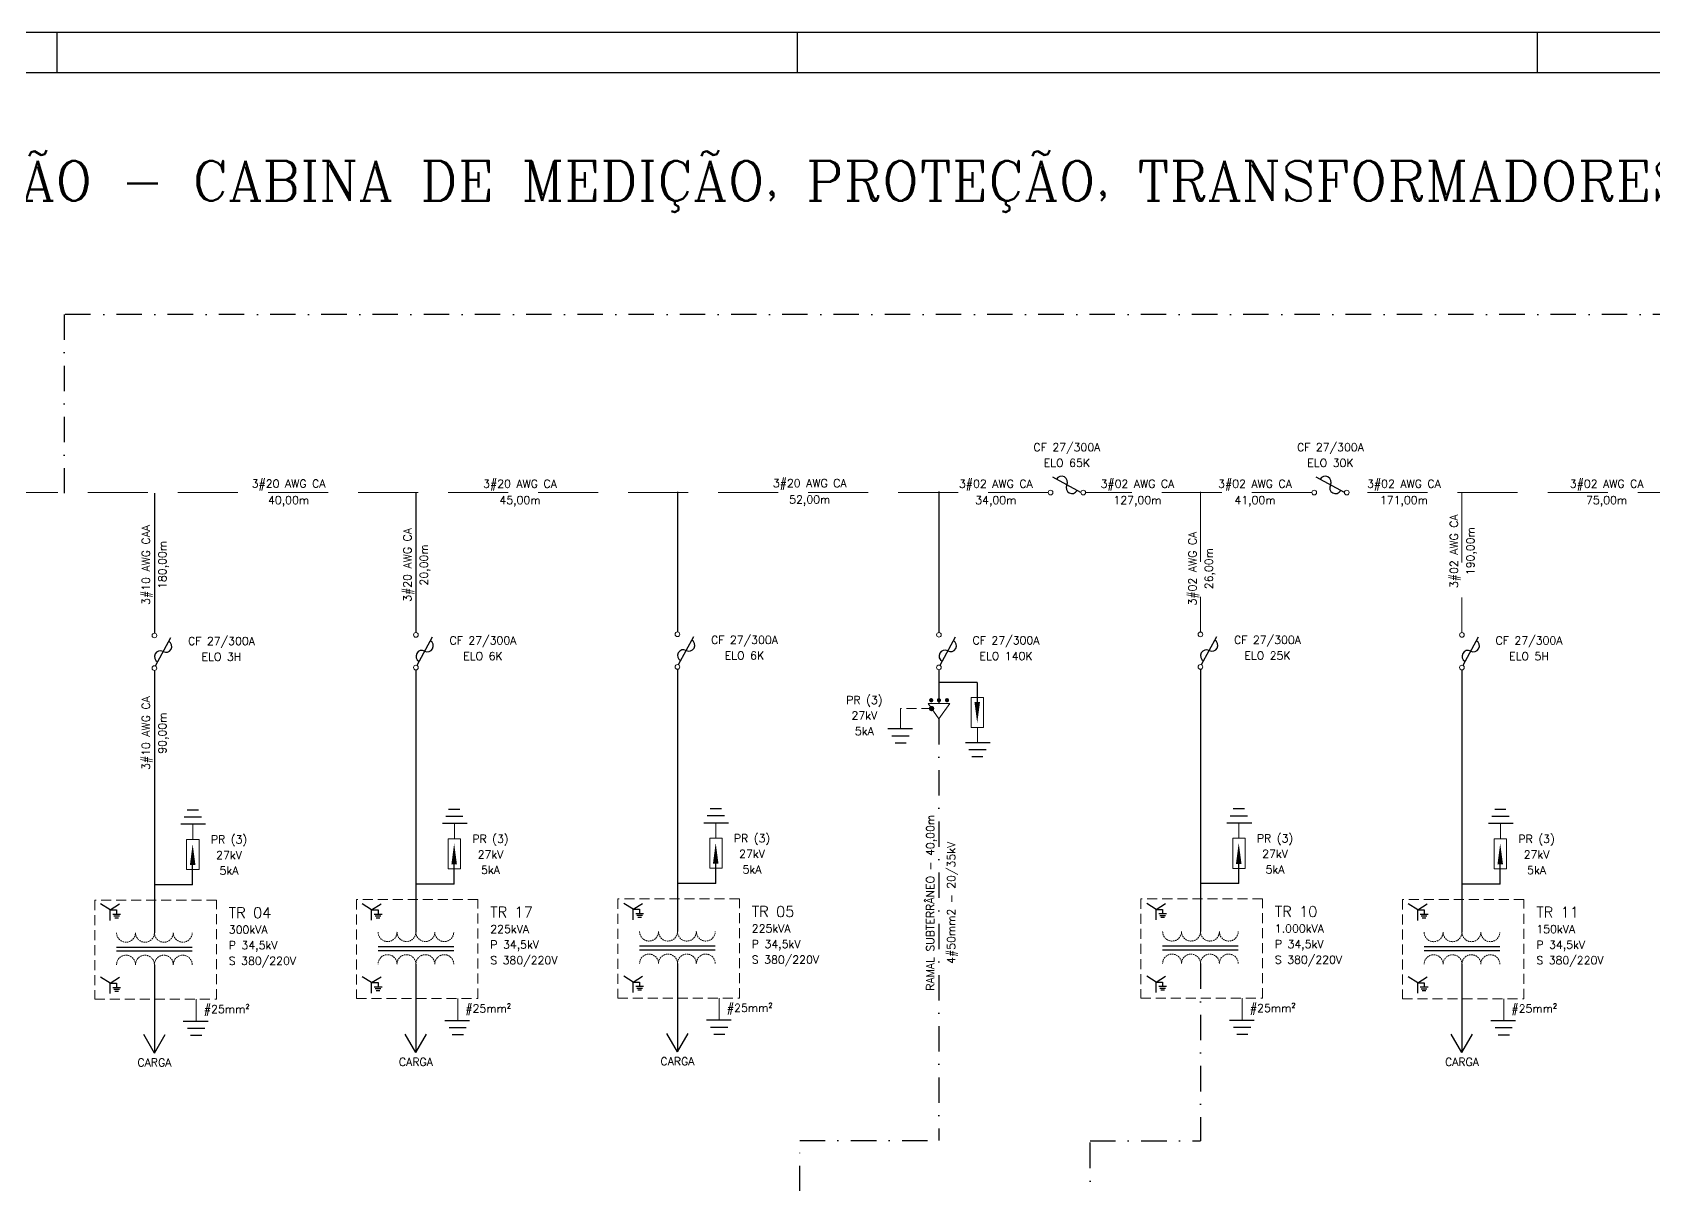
# Model space of a CAD drawing. Header units: millimetres. Extents: x 997 to 4249, y 599 to 1440.
# Drawn here: x 2699.4 to 3104.5, y 1152.1 to 1440.1 of the extents above; entities that cross this region are included whole.
import ezdxf
from ezdxf.enums import TextEntityAlignment as Align

# ---------------------------------------------------------------- set-up
doc = ezdxf.new("R2010")
doc.units = ezdxf.units.MM
doc.linetypes.add('DASHDOT', pattern=[25.4, 12.7, -6.35, 0, -6.35])
doc.linetypes.add('HIDDEN', pattern=[0.375, 0.25, -0.125])
for name, color, linetype in [('AT', 5, 'Continuous'), ('BT', 5, 'Continuous'), ('CARIMBO', 8, 'Continuous')]:
    doc.layers.add(name, color=color, linetype=linetype)
doc.styles.add('ROMANC', font='romanc', dxfattribs={"height": 0.3})
doc.styles.add('ROMANS', font='ROMANS.SHX')

# ---------------------------------------------------------------- blocks, each defined once
blk = doc.blocks.new('SETA')
at = {"layer": 'BT'}
blk.add_lwpolyline([(0, 0, 0, 0.1, 0), (0, 0.378, 0.1, 0.1, 0)], format="xyseb", dxfattribs=at)

msp = doc.modelspace()

# ---------------------------------------------------------------- linework, layer by layer
for p, q in [((2705.54, 1430.09), (2705.54, 1440.09)), ((2890.54, 1430.09), (2890.54, 1440.09)), ((3075.54, 1430.09), (3075.54, 1440.09)), ((2718.79, 1220.77, 624.61), (2720.41, 1220.77, 624.61)), ((2719.44, 1219.74, 624.61), (2721.38, 1219.74, 624.61)), ((2720.41, 1220.77, 624.61), (2720.41, 1219.74, 624.61)), ((2784.15, 1220.79, 21.9), (2785.77, 1220.79, 21.9)), ((2784.79, 1219.75, 21.9), (2786.74, 1219.75, 21.9)), ((2785.77, 1220.79, 21.9), (2785.77, 1219.75, 21.9)), ((2849.5, 1220.94, 22.97), (2851.12, 1220.94, 22.97)), ((2850.15, 1219.9, 22.97), (2852.09, 1219.9, 22.97)), ((2851.12, 1220.94, 22.97), (2851.12, 1219.9, 22.97)), ((2980.21, 1220.92, 547.66), (2981.83, 1220.92, 547.66)), ((2980.86, 1219.88, 547.66), (2982.8, 1219.88, 547.66)), ((2981.83, 1220.92, 547.66), (2981.83, 1219.88, 547.66)), ((3045.56, 1220.77, 624.61), (3047.18, 1220.77, 624.61)), ((3046.21, 1219.74, 624.61), (3048.16, 1219.74, 624.61)), ((3047.18, 1220.77, 624.61), (3047.18, 1219.74, 624.61)), ((2719.69, 1219.27, 624.61), (2721.11, 1219.27, 624.61)), ((2719.95, 1218.8, 624.61), (2720.87, 1218.8, 624.61)), ((2785.05, 1219.29, 21.9), (2786.47, 1219.29, 21.9)), ((2785.31, 1218.81, 21.9), (2786.22, 1218.81, 21.9)), ((2850.4, 1219.43, 22.97), (2851.82, 1219.43, 22.97)), ((2850.66, 1218.96, 22.97), (2851.58, 1218.96, 22.97)), ((2981.11, 1219.42, 547.66), (2982.53, 1219.42, 547.66)), ((2981.37, 1218.95, 547.66), (2982.29, 1218.95, 547.66)), ((3046.46, 1219.27, 624.61), (3047.88, 1219.27, 624.61)), ((3046.72, 1218.8, 624.61), (3047.64, 1218.8, 624.61)), ((2720.41, 1211.49, -605.94), (2739.3, 1211.49, -605.94)), ((2785.77, 1211.64, -604.87), (2804.65, 1211.64, -604.87)), ((2851.12, 1211.79, -603.79), (2870.01, 1211.79, -603.79)), ((2981.83, 1211.77, -79.1), (3000.71, 1211.77, -79.1)), ((3047.19, 1211.63, -2.15), (3066.07, 1211.63, -2.15)), ((2720.41, 1210.51, -605.94), (2739.3, 1210.51, -605.94)), ((2785.77, 1210.66, -604.87), (2804.65, 1210.66, -604.87)), ((2851.12, 1210.81, -603.79), (2870.01, 1210.81, -603.79)), ((2981.83, 1210.8, -79.1), (3000.71, 1210.8, -79.1)), ((3047.19, 1210.65, -2.15), (3066.07, 1210.65, -2.15)), ((2718.79, 1202.46, 20.82), (2720.41, 1202.46, 20.82)), ((2719.44, 1201.42, 20.82), (2721.38, 1201.42, 20.82)), ((2719.69, 1200.96, 20.82), (2721.11, 1200.96, 20.82)), ((2719.95, 1200.48, 20.82), (2720.87, 1200.48, 20.82)), ((2720.41, 1202.46, 20.82), (2720.41, 1201.42, 20.82)), ((2784.15, 1202.61, 21.9), (2785.77, 1202.61, 21.9)), ((2784.79, 1201.57, 21.9), (2786.74, 1201.57, 21.9)), ((2785.05, 1201.1, 21.9), (2786.47, 1201.1, 21.9)), ((2785.31, 1200.63, 21.9), (2786.22, 1200.63, 21.9)), ((2785.77, 1202.61, 21.9), (2785.77, 1201.57, 21.9)), ((2849.5, 1202.75, 22.97), (2851.12, 1202.75, 22.97)), ((2850.15, 1201.72, 22.97), (2852.09, 1201.72, 22.97)), ((2850.4, 1201.25, 22.97), (2851.82, 1201.25, 22.97)), ((2850.66, 1200.78, 22.97), (2851.58, 1200.78, 22.97)), ((2851.12, 1202.75, 22.97), (2851.12, 1201.72, 22.97)), ((2980.21, 1202.74, 547.66), (2981.83, 1202.74, 547.66)), ((2980.86, 1201.7, 547.66), (2982.8, 1201.7, 547.66)), ((2981.11, 1201.24, 547.66), (2982.53, 1201.24, 547.66)), ((2981.37, 1200.77, 547.66), (2982.29, 1200.77, 547.66)), ((2981.83, 1202.74, 547.66), (2981.83, 1201.7, 547.66)), ((3045.56, 1202.59, 624.61), (3047.18, 1202.59, 624.61)), ((3046.21, 1201.55, 624.61), (3048.16, 1201.55, 624.61)), ((3046.46, 1201.09, 624.61), (3047.88, 1201.09, 624.61)), ((3046.72, 1200.62, 624.61), (3047.64, 1200.62, 624.61)), ((3047.18, 1202.59, 624.61), (3047.18, 1201.55, 624.61))]:
    msp.add_line(p, q)
at = {"ltscale": 0.3}
for p, q in [((2961.4, 1325.09, -258.13), (2954.35, 1328.92, -258.13)), ((3027.27, 1325.09, -3.23), (3020.21, 1328.92, -3.23)), ((2730.14, 1281.81, -605.94), (2733.96, 1288.86, -605.94)), ((2795.49, 1281.95, -604.87), (2799.32, 1289.01, -604.87)), ((2860.85, 1282.1, -603.79), (2864.67, 1289.15, -603.79)), ((2926.21, 1281.98, -728.9), (2930.03, 1289.03, -728.9)), ((2991.55, 1282.09, -79.1), (2995.38, 1289.14, -79.1)), ((3056.91, 1281.94, -2.15), (3060.73, 1288.99, -2.15))]:
    msp.add_line(p, q, dxfattribs=at)
at = {"color": 5, "ltscale": 100}
for p, q in [((2913.14, 1266.08, -60.04), (2919.33, 1266.08, -60.04)), ((2914.18, 1264.32, -60.04), (2918.48, 1264.32, -60.04)), ((2914.97, 1262.57, -60.04), (2917.77, 1262.57, -60.04)), ((2938.73, 1262.53, -186.22), (2932.55, 1262.53, -186.22)), ((2937.69, 1260.77, -186.22), (2933.39, 1260.77, -186.22)), ((2936.91, 1259.01, -186.22), (2934.11, 1259.01, -186.22)), ((2741.62, 1243.96, -63.26), (2737.32, 1243.96, -63.26)), ((2740.84, 1245.72, -63.26), (2738.04, 1245.72, -63.26)), ((2872.33, 1244.26, -61.11), (2868.03, 1244.26, -61.11)), ((2871.55, 1246.01, -61.11), (2868.74, 1246.01, -61.11)), ((3003.04, 1244.24, 463.58), (2998.74, 1244.24, 463.58)), ((3002.25, 1246, 463.58), (2999.45, 1246, 463.58)), ((3068.39, 1244.09, 540.53), (3064.09, 1244.09, 540.53)), ((3067.61, 1245.85, 540.53), (3064.81, 1245.85, 540.53)), ((2742.66, 1242.2, -63.26), (2736.47, 1242.2, -63.26)), ((2873.37, 1242.5, -61.11), (2867.18, 1242.5, -61.11)), ((3004.08, 1242.48, 463.58), (2997.89, 1242.48, 463.58)), ((3069.43, 1242.34, 540.53), (3063.24, 1242.34, 540.53))]:
    msp.add_line(p, q, dxfattribs=at)
at = {"ltscale": 100}
for p, q in [((2806.97, 1244.11, -62.19), (2802.67, 1244.11, -62.19)), ((2806.19, 1245.86, -62.19), (2803.39, 1245.86, -62.19)), ((2808.02, 1242.35, -62.19), (2801.83, 1242.35, -62.19)), ((2737.09, 1192.97, 24.97), (2743.28, 1192.97, 24.97)), ((2738.14, 1191.21, 24.97), (2742.44, 1191.21, 24.97)), ((2802.45, 1193.12, 26.04), (2808.64, 1193.12, 26.04)), ((2803.49, 1191.36, 26.04), (2807.79, 1191.36, 26.04)), ((2867.8, 1193.27, 27.12), (2873.99, 1193.27, 27.12)), ((2868.84, 1191.51, 27.12), (2873.14, 1191.51, 27.12)), ((2998.51, 1193.25, 551.81), (3004.7, 1193.25, 551.81)), ((2999.55, 1191.49, 551.81), (3003.85, 1191.49, 551.81)), ((3063.86, 1193.1, 628.76), (3070.05, 1193.1, 628.76)), ((3064.91, 1191.35, 628.76), (3069.21, 1191.35, 628.76)), ((2738.92, 1189.45, 24.97), (2741.72, 1189.45, 24.97)), ((2804.27, 1189.6, 26.04), (2807.07, 1189.6, 26.04)), ((2869.63, 1189.75, 27.12), (2872.43, 1189.75, 27.12)), ((3000.33, 1189.74, 551.81), (3003.14, 1189.74, 551.81)), ((3065.69, 1189.59, 628.76), (3068.49, 1189.59, 628.76))]:
    msp.add_line(p, q, dxfattribs=at)
at = {"lineweight": 13, "ltscale": 10}
for p, q in [((2740.29, 1198.46, 24.97), (2740.29, 1192.97, 24.97)), ((2805.65, 1198.61, 26.04), (2805.65, 1193.12, 26.04)), ((2871, 1198.75, 27.12), (2871, 1193.27, 27.12)), ((3001.71, 1198.74, 551.81), (3001.71, 1193.25, 551.81)), ((3067.06, 1198.59, 628.76), (3067.06, 1193.1, 628.76))]:
    msp.add_line(p, q, dxfattribs=at)
at = {"lineweight": 13, "ltscale": 0.5, "const_width": 0.52}
for points, elevation in [([(2923.99, 1272.93, 1), (2923.99, 1273.45, 1)], -728.9), ([(2925.92, 1272.93, 1), (2925.92, 1273.45, 1)], -602.72), ([(2927.94, 1272.93, 1), (2927.94, 1273.45, 1)], -728.9)]:
    msp.add_lwpolyline(points, format="xyb", close=True, dxfattribs=dict(at, elevation=elevation))
at = {"linetype": 'HIDDEN', "lineweight": 13, "ltscale": 10}
for points, elevation in [([(2845.69, 1198.75), (2876.05, 1198.75), (2876.05, 1223.53), (2845.69, 1223.53)], 152.81), ([(2714.98, 1198.46), (2745.34, 1198.46), (2745.34, 1223.23), (2714.98, 1223.23)], 150.66), ([(2780.34, 1198.61), (2810.69, 1198.61), (2810.69, 1223.38), (2780.34, 1223.38)], 151.74), ([(2976.4, 1198.74), (3006.75, 1198.74), (3006.75, 1223.51), (2976.4, 1223.51)], 677.5), ([(3041.75, 1198.59), (3072.11, 1198.59), (3072.11, 1223.37), (3041.75, 1223.37)], 754.46)]:
    msp.add_lwpolyline(points, close=True, dxfattribs=dict(at, elevation=elevation))
at = {"ltscale": 0.3}
for centre, start, end in [((2956.58, 1327.7, -258.13), 331.5898, 151.5898), ((3022.45, 1327.7, -3.23), 331.5898, 151.5898), ((2959.17, 1326.3, -258.13), 151.5898, 331.5898), ((3025.04, 1326.3, -3.23), 151.5898, 331.5898), ((2731.34, 1284.04, -605.94), 61.5898, 241.5898), ((2732.74, 1286.62, -605.94), 241.5898, 61.5898), ((2796.7, 1284.18, -604.87), 61.5898, 241.5898), ((2798.1, 1286.77, -604.87), 241.5898, 61.5898), ((2862.05, 1284.33, -603.79), 61.5898, 241.5898), ((2863.45, 1286.92, -603.79), 241.5898, 61.5898), ((2927.42, 1284.21, -728.9), 61.5898, 241.5898), ((2928.82, 1286.8, -728.9), 241.5898, 61.5898), ((2992.76, 1284.32, -79.1), 61.5898, 241.5898), ((2994.16, 1286.91, -79.1), 241.5898, 61.5898), ((3058.11, 1284.17, -2.15), 61.5898, 241.5898), ((3059.51, 1286.76, -2.15), 241.5898, 61.5898)]:
    msp.add_arc(centre, 1.47, start, end, dxfattribs=at)
at = {"linetype": 'HIDDEN', "lineweight": 13, "ltscale": 1.5}
for centre, start, end in [((2722.77, 1215.07, -605.94), 179.9989, 0.0011), ((2727.5, 1215.07, -605.94), 179.9989, 0.0011), ((2732.22, 1215.07, -605.94), 179.9989, 0.0011), ((2736.95, 1215.07, -605.94), 179.9989, 0.0011), ((2788.13, 1215.22, -604.87), 179.9989, 0.0011), ((2792.85, 1215.22, -604.87), 179.9989, 0.0011), ((2797.58, 1215.22, -604.87), 179.9989, 0.0011), ((2802.3, 1215.22, -604.87), 179.9989, 0.0011), ((2853.48, 1215.36, -603.79), 179.9989, 0.0011), ((2858.21, 1215.36, -603.79), 179.9989, 0.0011), ((2862.93, 1215.36, -603.79), 179.9989, 0.0011), ((2867.66, 1215.36, -603.79), 179.9989, 0.0011), ((2984.19, 1215.35, -79.1), 179.9989, 0.0011), ((2988.91, 1215.35, -79.1), 179.9989, 0.0011), ((2993.64, 1215.35, -79.1), 179.9989, 0.0011), ((2998.36, 1215.35, -79.1), 179.9989, 0.0011), ((3049.54, 1215.2, -2.15), 179.9989, 0.0011), ((3054.27, 1215.2, -2.15), 179.9989, 0.0011), ((3058.99, 1215.2, -2.15), 179.9989, 0.0011), ((3063.72, 1215.2, -2.15), 179.9989, 0.0011), ((2722.77, 1207.09, -605.94), 359.9989, 180.0011), ((2727.5, 1207.09, -605.94), 359.9989, 180.0011), ((2732.22, 1207.09, -605.94), 359.9989, 180.0011), ((2736.95, 1207.09, -605.94), 359.9989, 180.0011), ((2788.13, 1207.23, -604.87), 359.9989, 180.0011), ((2792.85, 1207.23, -604.87), 359.9989, 180.0011), ((2797.58, 1207.23, -604.87), 359.9989, 180.0011), ((2802.3, 1207.23, -604.87), 359.9989, 180.0011), ((2853.48, 1207.38, -603.79), 359.9989, 180.0011), ((2858.21, 1207.38, -603.79), 359.9989, 180.0011), ((2862.93, 1207.38, -603.79), 359.9989, 180.0011), ((2867.66, 1207.38, -603.79), 359.9989, 180.0011), ((2984.19, 1207.37, -79.1), 359.9989, 180.0011), ((2988.91, 1207.37, -79.1), 359.9989, 180.0011), ((2993.64, 1207.37, -79.1), 359.9989, 180.0011), ((2998.36, 1207.37, -79.1), 359.9989, 180.0011), ((3049.54, 1207.22, -2.15), 359.9989, 180.0011), ((3054.27, 1207.22, -2.15), 359.9989, 180.0011), ((3058.99, 1207.22, -2.15), 359.9989, 180.0011), ((3063.72, 1207.22, -2.15), 359.9989, 180.0011)]:
    msp.add_arc(centre, 2.36, start, end, dxfattribs=at)
at = {"layer": 'AT', "linetype": 'HIDDEN', "lineweight": 13, "ltscale": 60}
for p, q in [((2953.25, 1325.09, 457.17), (2615.32, 1325.09, 1298.7)), ((3019.12, 1325.09, 293.15), (2962.57, 1325.09, 433.98)), ((3318.05, 1325.09, -1991.01), (3028.43, 1325.09, -1110.65))]:
    msp.add_line(p, q, dxfattribs=at)
at = {"layer": 'AT', "linetype": 'HIDDEN', "lineweight": 13, "ltscale": 70}
for p, q in [((2991.28, 1325.24, -157.13), (2991.28, 1290.23, -80.18)), ((3056.63, 1325.09, -80.18), (3056.63, 1290.08, -3.23))]:
    msp.add_line(p, q, dxfattribs=at)
at = {"layer": 'AT', "linetype": 'HIDDEN', "lineweight": 13, "ltscale": 10}
msp.add_line((2924.08, 1271.14, -308.29), (2916.34, 1271.14, -308.29), dxfattribs=at)
at = {"layer": 'AT', "lineweight": 13, "ltscale": 10}
for p, q in [((2916.34, 1271.14, -60.04), (2916.34, 1266.08, -60.04)), ((2935.54, 1266.33, -186.22), (2935.54, 1262.53, -186.22)), ((2739.46, 1238.4, -63.26), (2739.46, 1242.2, -63.26)), ((2804.82, 1238.55, -62.19), (2804.82, 1242.35, -62.19)), ((2870.17, 1238.7, -61.11), (2870.17, 1242.5, -61.11)), ((3000.88, 1238.68, 463.58), (3000.88, 1242.48, 463.58)), ((3066.23, 1238.53, 540.53), (3066.23, 1242.34, 540.53))]:
    msp.add_line(p, q, dxfattribs=at)
at = {"layer": 'BT', "color": 2, "linetype": 'DASHDOT', "ltscale": 0.5}
for p, q in [((3430.71, 1369.59, -221.5), (2707.27, 1369.59, -221.5)), ((2707.27, 1369.59, -221.5), (2707.27, 1324.94, -221.5))]:
    msp.add_line(p, q, dxfattribs=at)
at = {"layer": 'BT'}
for p, q in [((2729.86, 1324.94, -237.31), (2729.86, 1289.95, -237.31)), ((2795.21, 1325.09, -236.23), (2795.21, 1290.09, -236.23)), ((2860.57, 1325.24, -235.16), (2860.57, 1290.24, -235.16)), ((2925.92, 1325.39, -234.08), (2925.92, 1290.12, -234.08)), ((2729.86, 1280.63, -605.94), (2729.86, 1215.07, -605.94)), ((2795.21, 1280.78, -604.87), (2795.21, 1215.22, -604.87)), ((2860.57, 1280.93, -603.79), (2860.57, 1215.36, -603.79)), ((2925.93, 1280.8, -728.9), (2925.93, 1272.4, -728.9)), ((2991.28, 1280.91, -79.1), (2991.28, 1215.35, -79.1)), ((3056.63, 1280.77, -2.15), (3056.63, 1215.2, -2.15)), ((2935.49, 1277.65, -728.9), (2925.93, 1277.65, -728.9)), ((2935.49, 1277.65, -728.9), (2935.49, 1272.48, -606.82)), ((2739.42, 1227.08, -605.94), (2739.42, 1232.25, -483.87)), ((2804.77, 1227.23, -604.87), (2804.77, 1232.4, -482.79)), ((2870.13, 1227.38, -603.79), (2870.13, 1232.54, -481.72)), ((3000.84, 1227.37, -79.1), (3000.84, 1232.53, 42.97)), ((3066.19, 1227.22, -2.15), (3066.19, 1232.38, 119.92)), ((2739.42, 1227.08, -605.94), (2729.86, 1227.08, -605.94)), ((2804.77, 1227.23, -604.87), (2795.21, 1227.23, -604.87)), ((2870.13, 1227.38, -603.79), (2860.57, 1227.38, -603.79)), ((3000.84, 1227.37, -79.1), (2991.28, 1227.37, -79.1)), ((3066.19, 1227.22, -2.15), (3056.63, 1227.22, -2.15)), ((2718.79, 1220.77, 624.61), (2716.43, 1222.26, 624.61)), ((2718.79, 1220.77, 624.61), (2721.15, 1222.26, 624.61)), ((2718.79, 1218.17, 624.61), (2718.79, 1220.77, 624.61)), ((2784.15, 1220.79, 21.9), (2781.79, 1222.27, 21.9)), ((2784.15, 1220.79, 21.9), (2786.51, 1222.27, 21.9)), ((2784.15, 1218.18, 21.9), (2784.15, 1220.79, 21.9)), ((2849.5, 1220.94, 22.97), (2847.14, 1222.42, 22.97)), ((2849.5, 1220.94, 22.97), (2851.86, 1222.42, 22.97)), ((2849.5, 1218.33, 22.97), (2849.5, 1220.94, 22.97)), ((2980.21, 1220.92, 547.66), (2977.85, 1222.41, 547.66)), ((2980.21, 1220.92, 547.66), (2982.57, 1222.41, 547.66)), ((2980.21, 1218.32, 547.66), (2980.21, 1220.92, 547.66)), ((3045.56, 1220.77, 624.61), (3043.2, 1222.26, 624.61)), ((3045.56, 1220.77, 624.61), (3047.92, 1222.26, 624.61)), ((3045.56, 1218.17, 624.61), (3045.56, 1220.77, 624.61)), ((2860.57, 1207.38, -603.79), (2860.57, 1185.29, -603.79)), ((2718.79, 1202.46, 20.82), (2716.43, 1203.94, 20.82)), ((2718.79, 1202.46, 20.82), (2721.15, 1203.94, 20.82)), ((2729.86, 1207.09, -605.94), (2729.86, 1184.99, -605.94)), ((2784.15, 1202.61, 21.9), (2781.79, 1204.09, 21.9)), ((2784.15, 1202.61, 21.9), (2786.51, 1204.09, 21.9)), ((2795.21, 1207.23, -604.87), (2795.21, 1185.14, -604.87)), ((2849.5, 1202.75, 22.97), (2847.14, 1204.24, 22.97)), ((2849.5, 1202.75, 22.97), (2851.86, 1204.24, 22.97)), ((2980.21, 1202.74, 547.66), (2977.85, 1204.22, 547.66)), ((2980.21, 1202.74, 547.66), (2982.57, 1204.22, 547.66)), ((3045.56, 1202.59, 624.61), (3043.2, 1204.08, 624.61)), ((3045.56, 1202.59, 624.61), (3047.92, 1204.08, 624.61)), ((3056.63, 1207.22, -2.15), (3056.63, 1185.13, -2.15)), ((2718.79, 1199.85, 20.82), (2718.79, 1202.46, 20.82)), ((2784.15, 1200, 21.9), (2784.15, 1202.61, 21.9)), ((2849.5, 1200.15, 22.97), (2849.5, 1202.75, 22.97)), ((2980.21, 1200.14, 547.66), (2980.21, 1202.74, 547.66)), ((3045.56, 1199.99, 624.61), (3045.56, 1202.59, 624.61)), ((2729.86, 1184.99, -605.94), (2727.19, 1189.61, -605.94)), ((2729.86, 1184.99, -605.94), (2732.53, 1189.61, -605.94)), ((2795.21, 1185.14, -604.87), (2792.55, 1189.76, -604.87)), ((2795.21, 1185.14, -604.87), (2797.88, 1189.76, -604.87)), ((2860.57, 1185.29, -603.79), (2857.9, 1189.91, -603.79)), ((2860.57, 1185.29, -603.79), (2863.23, 1189.91, -603.79)), ((3056.63, 1185.13, -2.15), (3053.96, 1189.75, -2.15)), ((3056.63, 1185.13, -2.15), (3059.3, 1189.75, -2.15))]:
    msp.add_line(p, q, dxfattribs=at)
at = {"layer": 'BT', "lineweight": 13, "ltscale": 0.5}
for p, q in [((2923.25, 1272.4, -182.11), (2928.64, 1272.4, -182.11)), ((2925.93, 1268.51, -728.9), (2923.25, 1272.4, -182.11)), ((2928.64, 1272.4, -182.11), (2925.93, 1268.51, -728.9))]:
    msp.add_line(p, q, dxfattribs=at)
at = {"layer": 'BT', "linetype": 'DASHDOT', "ltscale": 0.5}
for p, q in [((2925.93, 1268.51, -728.9), (2925.93, 1163.17, -700.14)), ((2991.28, 1207.37, -79.1), (2991.28, 1163.04, -79.1)), ((2891.14, 1112.03, 3.58), (2891.14, 1163.17, 3.58)), ((2891.14, 1163.17, 3.58), (2925.93, 1163.17, 3.58)), ((2963.7, 1105.06, -6967.79), (2963.7, 1163.04, -6967.79)), ((2963.7, 1163.04, -6967.79), (2991.28, 1163.04, -79.1))]:
    msp.add_line(p, q, dxfattribs=at)
at = {"layer": 'BT', "lineweight": 13, "ltscale": 0.5}
for points, elevation in [([(2933.99, 1273.84), (2937.08, 1273.84), (2937.08, 1266.33), (2933.99, 1266.33)], -186.22), ([(2737.92, 1230.89), (2741.01, 1230.89), (2741.01, 1238.4), (2737.92, 1238.4)], -63.26), ([(2803.27, 1231.03), (2806.36, 1231.03), (2806.36, 1238.55), (2803.27, 1238.55)], -62.19), ([(2868.63, 1231.18), (2871.71, 1231.18), (2871.71, 1238.7), (2868.63, 1238.7)], -61.11), ([(2999.34, 1231.17), (3002.42, 1231.17), (3002.42, 1238.68), (2999.34, 1238.68)], 463.58), ([(3064.69, 1231.02), (3067.78, 1231.02), (3067.78, 1238.53), (3064.69, 1238.53)], 540.53)]:
    msp.add_lwpolyline(points, close=True, dxfattribs=dict(at, elevation=elevation))
at = {"layer": 'BT', "lineweight": 13, "ltscale": 0.5, "const_width": 0.667, "elevation": -308.29}
msp.add_lwpolyline([(2924.08, 1270.78, -1), (2924.08, 1271.44, -1)], format="xyb", close=True, dxfattribs=at)
at = {"layer": 'BT', "lineweight": 13, "ltscale": 0.5}
for centre in [(2953.84, 1325.09, -258.13), (2961.99, 1325.09, -259.2), (3019.7, 1325.09, -2.15), (3027.85, 1325.09, -3.23), (2729.86, 1289.36, -607.02), (2795.21, 1289.51, -605.94), (2860.57, 1289.66, -604.87), (2925.93, 1289.53, -729.97), (2991.28, 1289.64, -80.18), (3056.63, 1289.5, -3.23), (2729.86, 1281.21, -605.94), (2795.21, 1281.36, -604.87), (2860.57, 1281.51, -603.79), (2925.93, 1281.39, -728.9), (2991.28, 1281.5, -79.1), (3056.63, 1281.35, -2.15)]:
    msp.add_circle(centre, 0.584, dxfattribs=at)
at = {"layer": 'CARIMBO', "color": 7}
msp.add_line((3445.54, 1440.09), (2256.54, 1440.09), dxfattribs=at)
at = {"layer": 'CARIMBO'}
msp.add_line((2281.54, 1430.09), (3435.54, 1430.09), dxfattribs=at)

# ---------------------------------------------------------------- block references
at = {"yscale": 13.86666320030347, "zscale": 13.86666320030347}
for p, xscale, rotation in [((2935.49, 1267.48, -606.82), 13.86666320030347, 359.9534936706489), ((2739.42, 1237.25, -483.87), -13.86666320030347, 180.0465063293511), ((2804.77, 1237.4, -482.79), -13.86666320030347, 180.0465063293511), ((2870.13, 1237.54, -481.72), -13.86666320030347, 180.0465063293511), ((3000.84, 1237.53, 42.97), -13.86666320030347, 180.0465063293511), ((3066.19, 1237.38, 119.92), -13.86666320030347, 180.0465063293511)]:
    msp.add_blockref('SETA', p, dxfattribs=dict(at, xscale=xscale, rotation=rotation))

# ---------------------------------------------------------------- texts
at = {"color": 5}
for s, height, style, p in [('DIAGRAMA UNIFILAR REDE DE MÉDIA TENSÃO - CABINA DE MEDIÇÃO, PROTEÇÃO, TRANSFORMADORES E GERADORES', 10, 'ROMANC', (2395.17, 1398.01, -1182.49)), ('TR 04', 2.667, 'ROMANS', (2748.45, 1218.75, -1234.43)), ('TR 17', 2.667, 'ROMANS', (2813.8, 1218.9, -1233.36)), ('TR 05', 2.667, 'ROMANS', (2879.16, 1219.04, -1232.28)), ('TR 10', 2.667, 'ROMANS', (3009.87, 1219.03, -707.59)), ('TR 11', 2.667, 'ROMANS', (3075.22, 1218.88, -630.64))]:
    msp.add_text(s, height=height, dxfattribs=dict(at, style=style)).set_placement(p)
at = {"style": 'ROMANS'}
for s, p in [('CF 27/300A', (2957.9, 1335.42, 368.64)), ('CF 27/300A', (3023.76, 1335.42, 624.61)), ('ELO 65K', (2957.9, 1331.5, 368.64)), ('ELO 30K', (3023.76, 1331.5, 624.61)), ('3#20 AWG CA', (2763.39, 1326.31, 368.64)), ('3#20 AWG CA', (2821.23, 1326.29, -86.73)), ('3#20 AWG CA', (2893.64, 1326.44, -85.65)), ('3#02 AWG CA', (2940.14, 1326.29, -108.62)), ('3#02 AWG CA', (2975.53, 1326.29, -108.62)), ('3#02 AWG CA', (3004.91, 1326.29, 147.35)), ('3#02 AWG CA', (3042.13, 1326.29, 147.35)), ('3#02 AWG CA', (3092.79, 1326.29, 147.35)), ('40,00m', (2763.39, 1322.21, 368.64)), ('45,00m', (2821.23, 1322.2, -86.73)), ('52,00m', (2893.64, 1322.35, -85.65)), ('34,00m', (2940.14, 1322.2, -108.62)), ('127,00m', (2975.53, 1322.2, -108.62)), ('41,00m', (3004.91, 1322.2, 147.35)), ('171,00m', (3042.13, 1322.2, 147.35)), ('75,00m', (3092.79, 1322.2, 147.35)), ('CF 27/300A', (2746.62, 1286.98, 20.82)), ('CF 27/300A', (2811.97, 1287.12, 21.9)), ('CF 27/300A', (2877.32, 1287.27, 22.97)), ('CF 27/300A', (2942.69, 1287.15, -102.14)), ('CF 27/300A', (3008.03, 1287.26, 547.66)), ('CF 27/300A', (3073.39, 1287.11, 624.61)), ('ELO 3H', (2746.62, 1283.06, 20.82)), ('ELO 6K', (2811.97, 1283.21, 21.9)), ('ELO 6K', (2877.32, 1283.35, 22.97)), ('ELO 140K', (2942.69, 1283.23, -102.14)), ('ELO 25K', (3008.03, 1283.34, 547.66)), ('ELO 5H', (3073.39, 1283.19, 624.61)), ('PR (3)', (2907.29, 1272.24, -88.24)), ('27kV', (2907.29, 1268.35, -88.24)), ('PR (3)', (2748.51, 1237.38, 34.72)), ('PR (3)', (2813.86, 1237.53, 35.79)), ('PR (3)', (2879.21, 1237.67, 36.87)), ('PR (3)', (3009.92, 1237.66, 561.56)), ('PR (3)', (3075.28, 1237.51, 638.51)), ('27kV', (2879.21, 1233.79, 36.87)), ('27kV', (3009.92, 1233.78, 561.56)), ('27kV', (2748.51, 1233.49, 34.72)), ('27kV', (2813.86, 1233.64, 35.79)), ('5kA', (2813.86, 1229.76, 35.79)), ('27kV', (3075.28, 1233.63, 638.51)), ('#25mm²', (2747.93, 1194.98, 2614.73)), ('#25mm²', (2813.28, 1195.13, 2615.81)), ('#25mm²', (2878.64, 1195.28, 2616.88)), ('#25mm²', (3009.34, 1195.26, 3141.57)), ('#25mm²', (3074.7, 1195.11, 3218.52)), ('CARGA', (2729.86, 1181.64, -605.94)), ('CARGA', (2795.21, 1181.79, -604.87)), ('CARGA', (2860.57, 1181.94, -603.79)), ('CARGA', (3056.63, 1181.78, -2.15))]:
    msp.add_text(s, height=2, dxfattribs=at).set_placement(p, align=Align.CENTER)
for s, p in [('3#10 AWG CAA', (2728.73, 1307, 20.82)), ('3#02 AWG CA', (3055.63, 1310.43, 147.35)), ('180,00m', (2732.85, 1307, 20.82)), ('3#20 AWG CA', (2794.08, 1307, 21.9)), ('3#02 AWG CA', (2990.28, 1306.08, 70.4)), ('190,00m', (3059.73, 1310.43, 147.35)), ('20,00m', (2798.2, 1307, 21.9)), ('26,00m', (2994.37, 1306.08, 70.4)), ('3#10 AWG CA', (2728.73, 1264.96, 20.82)), ('90,00m', (2732.85, 1264.96, 20.82))]:
    msp.add_text(s, height=2, rotation=90, dxfattribs=at).set_placement(p, align=Align.CENTER)
at = {"color": 7, "style": 'ROMANS'}
for p in [(2907.29, 1264.47, -88.24), (2879.21, 1229.9, 36.87), (3009.92, 1229.89, 561.56), (3075.28, 1229.74, 638.51), (2748.51, 1229.61, 34.72)]:
    msp.add_text('5kA', height=2, dxfattribs=at).set_placement(p, align=Align.CENTER)
at = {"color": 0, "style": 'ROMANS'}
for s, p in [('RAMAL SUBTERRÂNEO - 40,00m', (2924.77, 1222.55, 1291.89)), ('4#50mm2 - 20/35kV', (2929.99, 1222.55, 1291.89))]:
    msp.add_text(s, height=2, rotation=90, dxfattribs=at).set_placement(p, align=Align.CENTER)
at = {"style": 'ROMANS'}
for s, p in [('300kVA', (2748.45, 1214.85, -1234.43)), ('225kVA', (2813.8, 1215, -1233.36)), ('225kVA', (2879.16, 1215.15, -1232.28)), ('1.000kVA', (3009.87, 1215.13, -707.59)), ('150kVA', (3075.22, 1214.98, -630.64)), ('P 34,5kV', (2748.45, 1210.95, -1234.43)), ('P 34,5kV', (2813.8, 1211.1, -1233.36)), ('P 34,5kV', (2879.16, 1211.25, -1232.28)), ('P 34,5kV', (3009.87, 1211.23, -707.59)), ('P 34,5kV', (3075.22, 1211.09, -630.64)), ('S 380/220V', (2748.45, 1207.05, -1234.43)), ('S 380/220V', (2813.8, 1207.2, -1233.36)), ('S 380/220V', (2879.16, 1207.35, -1232.28)), ('S 380/220V', (3009.87, 1207.34, -707.59)), ('S 380/220V', (3075.22, 1207.19, -630.64))]:
    msp.add_text(s, height=2, dxfattribs=at).set_placement(p)

doc.saveas('drawing.dxf')
